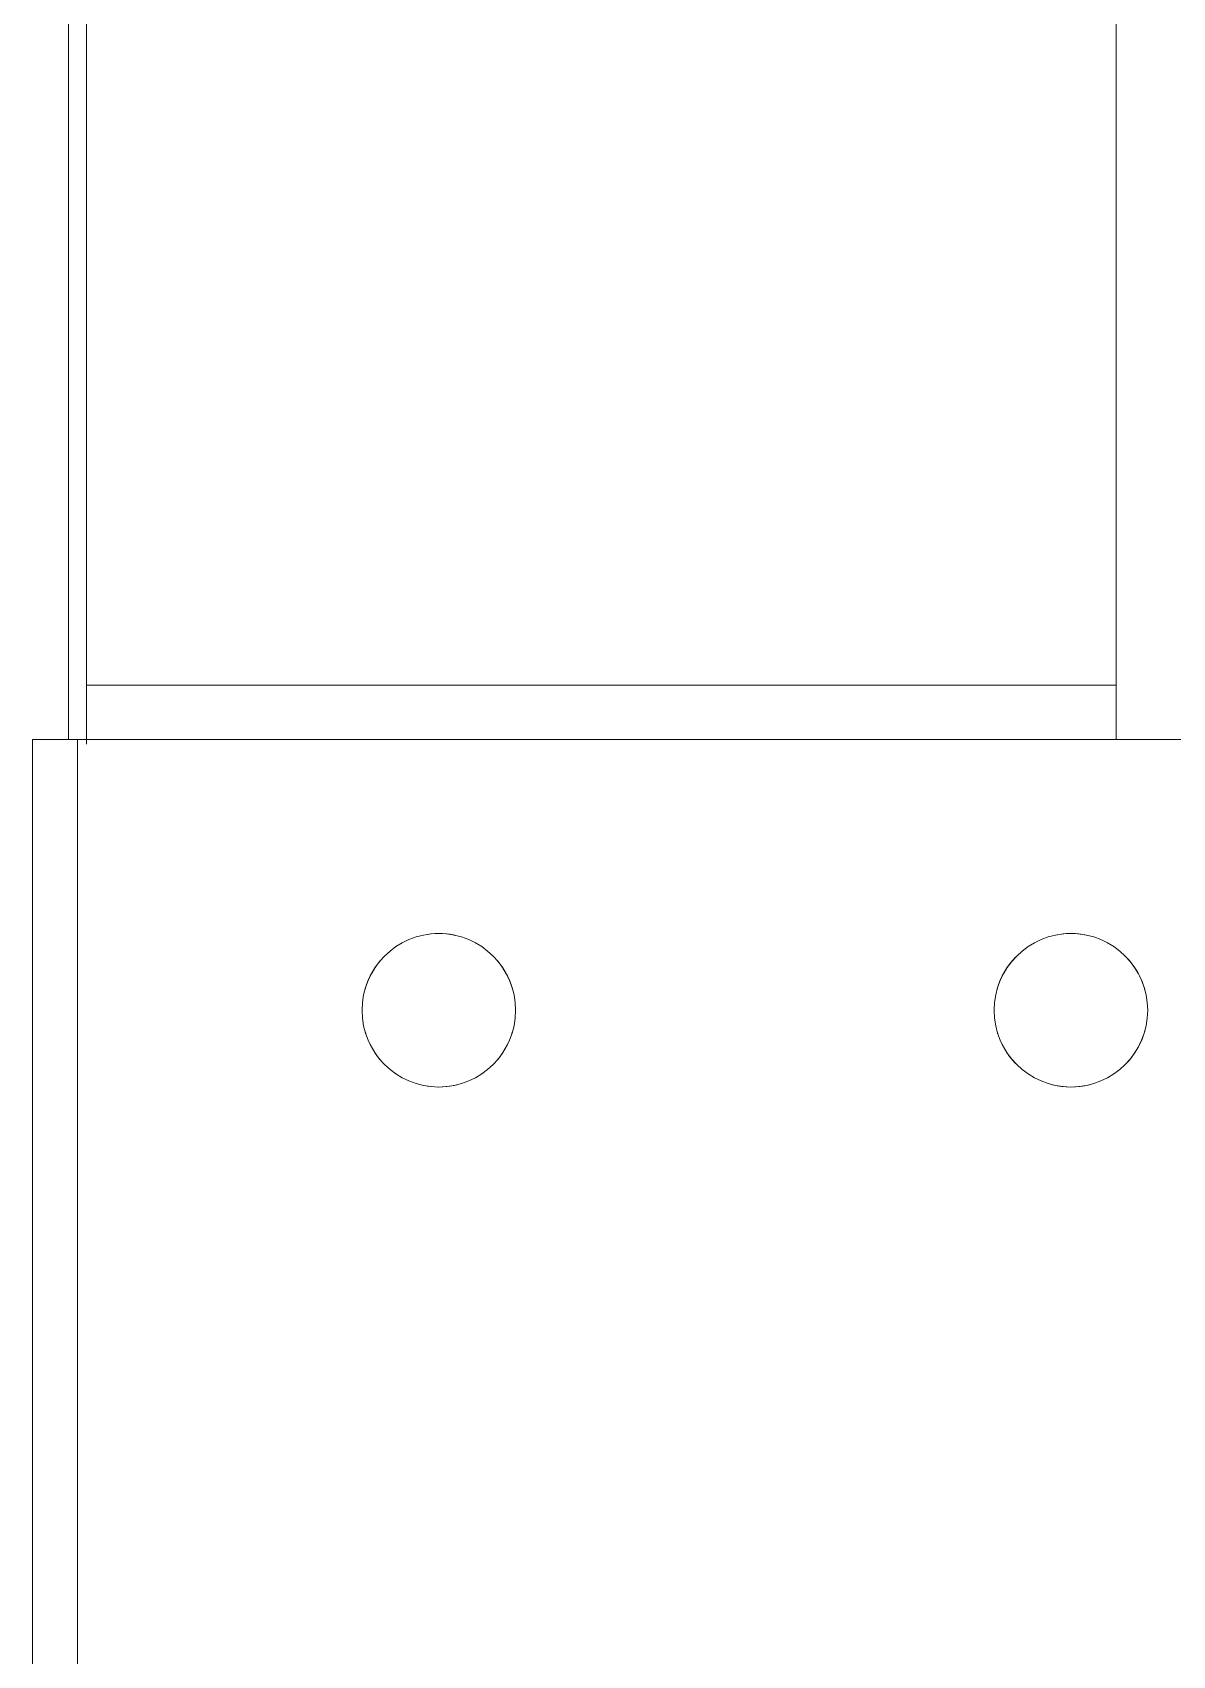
# Model space of a CAD drawing. Extents: x -181672 to 290600, y -29000 to 395522.
# Drawn here: x -5137.3 to -5011.1, y 42230.6 to 42410.3 of the extents above; entities that cross this region are included whole.
import ezdxf

# ---------------------------------------------------------------- set-up
doc = ezdxf.new("R2010")
doc.units = 0
doc.header["$LTSCALE"] = 10
doc.layers.add('XFM7P20PCW$0$G-IMPT', color=252, linetype='Continuous', lineweight=9)
doc.layers.add('XFM7P20PCW$0$M-EQPM', color=252, linetype='Continuous', lineweight=9)

# ---------------------------------------------------------------- blocks, each defined once
blk = doc.blocks.new('XFM7P20PCW$0$ui_PCW Pump Shockproof Base - PCW防震基座-Renew_dwg_OC500032 UC600021 12___TEÂù_uÂ_Z__ÅK311x186x6t_ipt-1175001-剖面 73')
at = {"layer": 'XFM7P20PCW$0$G-IMPT'}
blk.add_line((131809.37, 25727.5), (131809.37, 25613.5), dxfattribs=at)
blk.add_line((131809.37, 25727.5), (131809.37, 25613.5), dxfattribs=at)
blk = doc.blocks.new('XFM7P20PCW$0$ui_PCW Pump Shockproof Base - PCW防震基座-Renew_dwg_OC500032 CE12___TZ__ÅK²Õ_ó-Âù_uÂ__ª_iam-1175004-剖面 73')
blk.add_blockref('XFM7P20PCW$0$ui_PCW Pump Shockproof Base - PCW防震基座-Renew_dwg_OC500032 UC600021 12___TEÂù_uÂ_Z__ÅK311x186x6t_ipt-1175001-剖面 73', (0, 0))
blk = doc.blocks.new('XFM7P20PCW$0$ui_PCW Pump Shockproof Base - PCW防震基座-Renew_dwg_OC500032 UC600021 12___TEÂù_uÂ_Z__ÅK311x186x6t_ipt-V22-剖面 73')
at = {"layer": 'XFM7P20PCW$0$G-IMPT'}
for p, q in [((131809.37, 25727.5), (131802.86, 25727.5)), ((131803.37, 25727.5), (131803.37, 25439.5)), ((131803.37, 25727.5), (131803.37, 25439.5)), ((131803.37, 25439.5), (131803.37, 25727.5)), ((131803.37, 25727.5), (131809.37, 25727.5)), ((131809.37, 25613.5), (131809.37, 25727.5)), ((131809.37, 25613.5), (131809.37, 25727.5)), ((131809.37, 25727.5), (132036.37, 25727.5)), ((132036.37, 25727.5), (131809.37, 25727.5))]:
    blk.add_line(p, q, dxfattribs=at)
for centre, start, end in [((131773.37, 25688.5), 106.077, 133.923), ((131773.37, 25688.5), 106.077, 133.923), ((131773.37, 25688.5), 46.077, 73.923), ((131773.37, 25688.5), 46.077, 73.923), ((131773.37, 25688.5), 171.3897, 193.923), ((131773.37, 25688.5), 171.3897, 193.923), ((131773.37, 25688.5), 346.077, 8.6103), ((131773.37, 25688.5), 346.077, 8.6103), ((131773.37, 25688.5), 226.077, 253.923), ((131773.37, 25688.5), 226.077, 253.923), ((131773.37, 25688.5), 286.077, 313.923), ((131773.37, 25688.5), 286.077, 313.923), ((131773.37, 25618.5), 106.077, 133.923), ((131773.37, 25618.5), 106.077, 133.923), ((131773.37, 25618.5), 46.077, 73.923), ((131773.37, 25618.5), 46.077, 73.923), ((131773.37, 25618.5), 166.077, 193.923), ((131773.37, 25618.5), 166.077, 193.923), ((131773.37, 25618.5), 346.077, 13.923), ((131773.37, 25618.5), 346.077, 13.923), ((131773.37, 25618.5), 226.077, 253.923), ((131773.37, 25618.5), 226.077, 253.923), ((131773.37, 25618.5), 286.077, 313.923), ((131773.37, 25618.5), 286.077, 313.923)]:
    blk.add_arc(centre, 8.5, start, end, dxfattribs=at)
blk = doc.blocks.new('XFM7P20PCW$0$ui_PCW Pump Shockproof Base - PCW防震基座-Renew_dwg_OC500032 UA300024 _ó_û125x9Tx6M__ä_ipt-V23-剖面 73')
at = {"layer": 'XFM7P20PCW$0$G-IMPT'}
for p, q in [((131803.37, 25604.5), (131803.37, 25613.5)), ((131803.37, 25613.5), (132043.37, 25613.5)), ((131803.37, 25604.5), (131803.37, 25613.5)), ((131813.37, 25613.5), (131803.37, 25613.5)), ((132053.37, 25613.5), (131813.37, 25613.5))]:
    blk.add_line(p, q, dxfattribs=at)
blk = doc.blocks.new('XFM7P20PCW$0$ui_PCW Pump Shockproof Base - PCW防震基座-Renew_dwg_OC500033 CE12___TZ__ÅK²Õ_ó-Âù_uÂ__k_iam-V24-剖面 73')
for name in ['XFM7P20PCW$0$ui_PCW Pump Shockproof Base - PCW防震基座-Renew_dwg_OC500032 UC600021 12___TEÂù_uÂ_Z__ÅK311x186x6t_ipt-V22-剖面 73', 'XFM7P20PCW$0$ui_PCW Pump Shockproof Base - PCW防震基座-Renew_dwg_OC500032 UA300024 _ó_û125x9Tx6M__ä_ipt-V23-剖面 73']:
    blk.add_blockref(name, (0, 0))
blk = doc.blocks.new('XFM7P20PCW$0$ui_PCW Pump Shockproof Base - _D_PCW Pump Shockproof Base_3000Lx1500Wx300H-1175038-剖面 73')
at = {"layer": 'XFM7P20PCW$0$G-IMPT'}
for p, q in [((130678.37, 25733.5), (131803.37, 25733.5)), ((131803.37, 25733.5), (130678.37, 25733.5)), ((130678.37, 25733.5), (131803.37, 25733.5)), ((131803.37, 25733.5), (130678.37, 25733.5)), ((130678.37, 25733.5), (131803.37, 25733.5)), ((131803.37, 25733.5), (131803.37, 25729.5)), ((131803.37, 25733.5), (131803.37, 25729.6)), ((131803.37, 25729.5), (131803.37, 25733.5)), ((131803.37, 25728.5), (131803.37, 25733.5)), ((130678.37, 25728.5), (131803.37, 25728.5)), ((131803.37, 25728.91), (131803.37, 25727.5)), ((131803.37, 25728.5), (131803.37, 25438.5)), ((131803.37, 25439.5), (131803.37, 25727.5))]:
    blk.add_line(p, q, dxfattribs=at)
for centre, start, end in [((131773.37, 25688.5), 360, 180), ((131773.37, 25688.5), 0, 180), ((131773.37, 25688.5), 180, 0), ((131773.37, 25688.5), 180, 0), ((131773.37, 25618.5), 0, 180), ((131773.37, 25618.5), 0, 180), ((131773.37, 25618.5), 180, 0), ((131773.37, 25618.5), 180, 0)]:
    blk.add_arc(centre, 8.5, start, end, dxfattribs=at)
at = {"layer": 'XFM7P20PCW$0$M-EQPM'}
for p, q in [((131803.37, 25729.5), (131809.37, 25729.5)), ((131809.37, 25729.5), (131803.37, 25729.5)), ((131809.37, 25729.5), (132036.37, 25729.5)), ((132036.37, 25729.5), (131809.37, 25729.5))]:
    blk.add_line(p, q, dxfattribs=at)
for name in ['XFM7P20PCW$0$ui_PCW Pump Shockproof Base - PCW防震基座-Renew_dwg_OC500033 CE12___TZ__ÅK²Õ_ó-Âù_uÂ__k_iam-V24-剖面 73', 'XFM7P20PCW$0$ui_PCW Pump Shockproof Base - PCW防震基座-Renew_dwg_OC500032 CE12___TZ__ÅK²Õ_ó-Âù_uÂ__ª_iam-1175004-剖面 73']:
    blk.add_blockref(name, (0, 0))
blk = doc.blocks.new('XFM7P20PCW')
at = {"layer": 'XFM7P20PCW$0$M-EQPM', "rotation": 90}
blk.add_blockref('XFM7P20PCW$0$ui_PCW Pump Shockproof Base - _D_PCW Pump Shockproof Base_3000Lx1500Wx300H-1175038-剖面 73', (20596.18937, -89471.3504), dxfattribs=at)

msp = doc.modelspace()

# ---------------------------------------------------------------- block references
msp.add_blockref('XFM7P20PCW', (0, 0))

doc.saveas('drawing.dxf')
